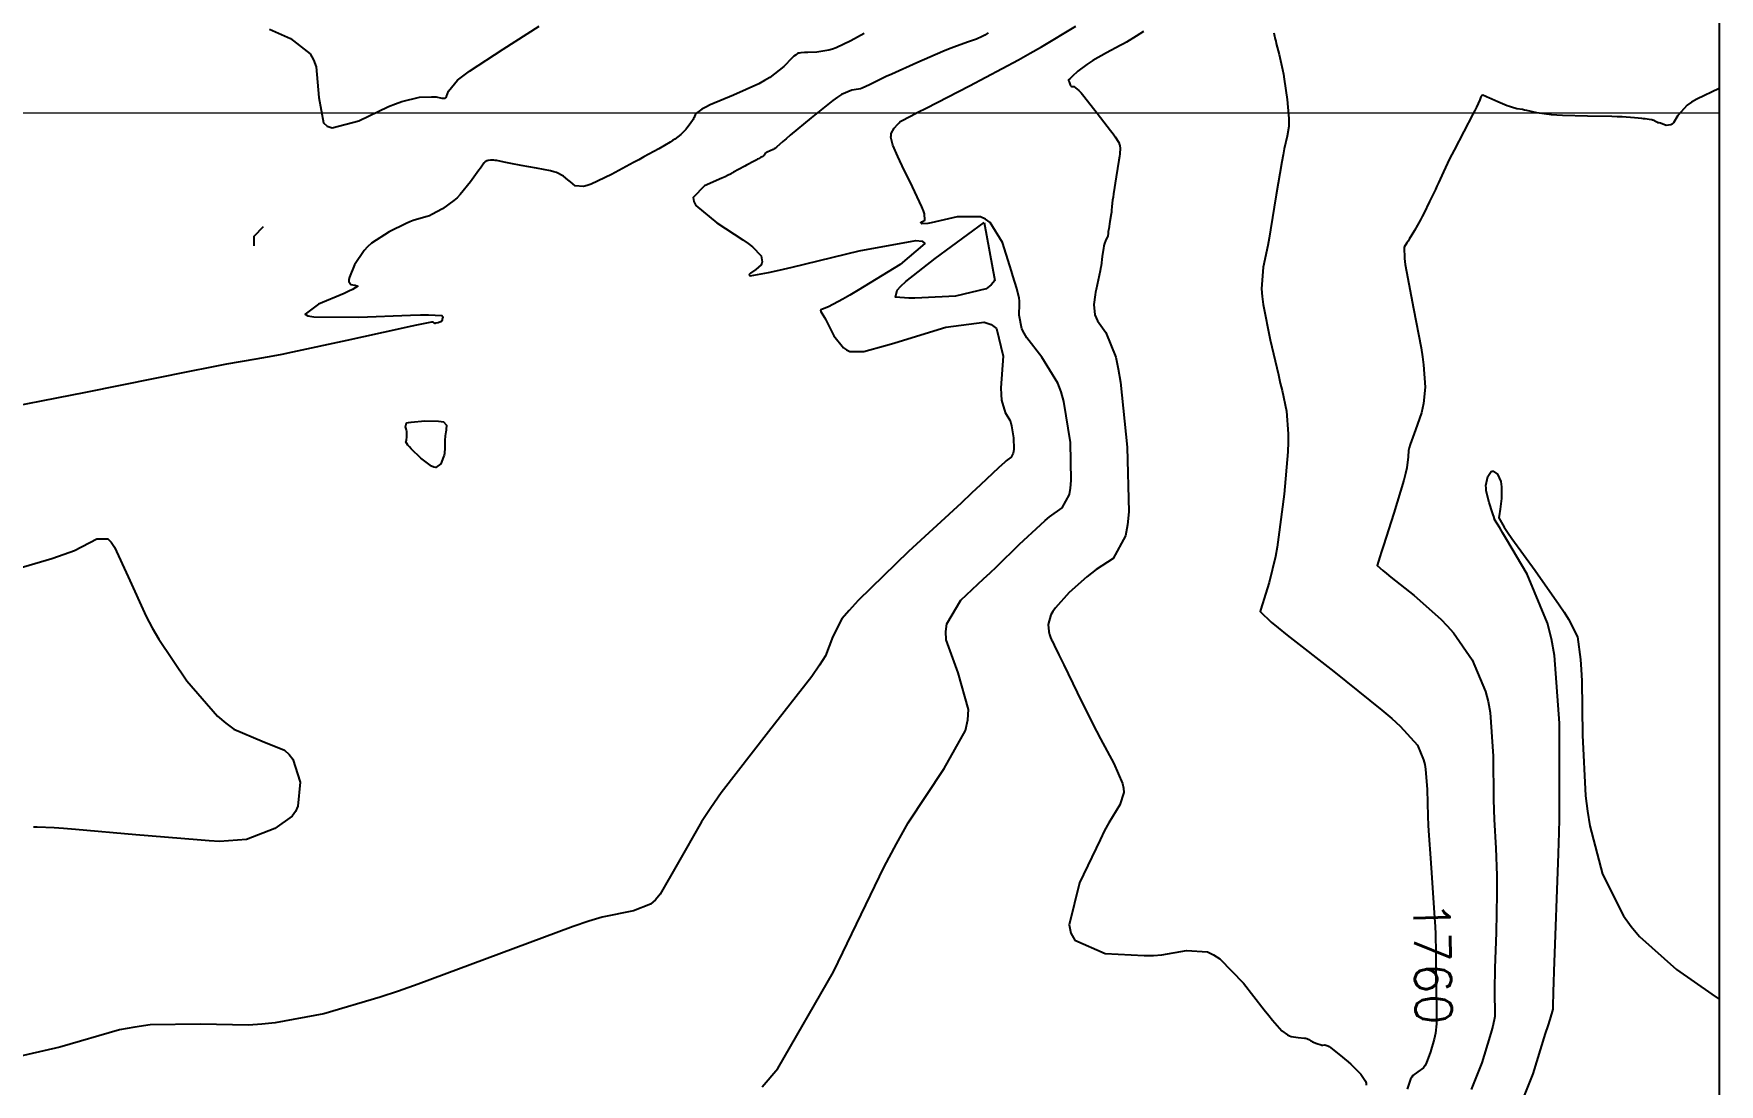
# Model space of a CAD drawing. Header units: metres. Extents: x 837117 to 838477, y 1189012 to 1191015.
# Drawn here: x 838299.7 to 838476.5, y 1190512 to 1190622.2 of the extents above; entities that cross this region are included whole.
import ezdxf

# ---------------------------------------------------------------- set-up
doc = ezdxf.new("R2010")
doc.units = ezdxf.units.M
doc.header["$LTSCALE"] = 0.3
doc.layers.add('COORD', color=7, linetype='Continuous', lineweight=20)
doc.layers.add('DRENAJE', color=5, linetype='Continuous', lineweight=25)
for name, color, linetype in [('COTAS 10', 1, 'Continuous'), ('COTAS INT', 252, 'Continuous'), ('MARCO IMP', 130, 'Continuous')]:
    doc.layers.add(name, color=color, linetype=linetype)
doc.styles.get("Standard").update_dxf_attribs({"font": 'simplex.shx'})

msp = doc.modelspace()

# ---------------------------------------------------------------- linework, layer by layer
at = {"layer": 'COORD'}
msp.add_line((837476.514, 1190613.872), (838476.514, 1190613.872), dxfattribs=at)
msp.add_lwpolyline([(837476.514, 1189013.872), (838476.514, 1189013.872), (838476.514, 1191013.872), (837476.514, 1191013.872)], close=True, dxfattribs=at)
at = {"layer": 'COTAS 10'}
for points, elevation in [([(838324.453, 1190622.656), (838326.681, 1190621.676), (838328.716, 1190620.055), (838329.081, 1190619.424), (838329.36, 1190618.714), (838329.652, 1190615.49), (838330.127, 1190612.84), (838330.522, 1190612.492), (838331.031, 1190612.31), (838333.821, 1190613.042), (838336.948, 1190614.529), (838337.67, 1190614.823), (838338.33, 1190615.065), (838340.192, 1190615.511), (838341.44, 1190615.566), (838341.712, 1190615.561), (838341.952, 1190615.547), (838342.551, 1190615.422), (838342.892, 1190615.424), (838342.968, 1190615.49), (838343.037, 1190615.584), (838343.22, 1190616.157), (838344.183, 1190617.293), (838344.744, 1190617.743), (838345.432, 1190618.25), (838348.98, 1190620.568), (838352.732, 1190622.966)], 1750), ([(838429.793, 1190622.283), (838429.83, 1190622.083), (838429.938, 1190621.614), (838429.991, 1190621.405), (838430.054, 1190621.162), (838430.363, 1190619.998), (838430.717, 1190618.428), (838430.808, 1190617.929), (838430.895, 1190617.402), (838431.185, 1190615.266), (838431.353, 1190613.27), (838431.363, 1190612.831), (838431.357, 1190612.442), (838431.206, 1190611.445), (838430.876, 1190610.091), (838430.757, 1190609.476), (838430.626, 1190608.757), (838430.057, 1190605.292), (838429.451, 1190601.605), (838429.297, 1190600.746), (838429.15, 1190599.957), (838428.671, 1190597.691), (838428.516, 1190595.423), (838428.573, 1190594.632), (838428.674, 1190593.771), (838429.399, 1190590.073), (838430.277, 1190586.397), (838430.475, 1190585.549), (838430.653, 1190584.775), (838431.129, 1190582.595), (838431.302, 1190580.229), (838431.288, 1190579.338), (838431.247, 1190578.345), (838430.875, 1190573.905), (838430.301, 1190569.375), (838430.132, 1190568.325), (838429.959, 1190567.363), (838429.3, 1190564.629), (838428.74, 1190562.851), (838428.629, 1190562.492), (838428.537, 1190562.192), (838428.367, 1190561.59), (838429.522, 1190560.488), (838430.267, 1190559.872), (838431.195, 1190559.122), (838436.081, 1190555.291), (838441.129, 1190551.242), (838442.161, 1190550.354), (838443.033, 1190549.568), (838444.86, 1190547.573), (838445.495, 1190546.049), (838445.616, 1190545.561), (838445.713, 1190545.043), (838445.868, 1190542.934), (838445.944, 1190540.116), (838445.991, 1190539.152), (838446.05, 1190538.109), (838446.217, 1190535.73), (838446.36, 1190533.675), (838446.662, 1190529.456), (838446.716, 1190528.547), (838446.757, 1190527.751), (838446.798, 1190525.813), (838446.774, 1190524.473), (838446.775, 1190524.054), (838446.779, 1190523.614), (838446.818, 1190521.854), (838446.86, 1190520.162), (838446.865, 1190519.765), (838446.868, 1190519.4), (838446.856, 1190518.342), (838446.744, 1190517.372), (838446.684, 1190517.062), (838446.611, 1190516.735), (838446.242, 1190515.404), (838445.763, 1190514.205), (838445.621, 1190513.961), (838445.475, 1190513.755), (838444.913, 1190513.329), (838444.381, 1190512.942), (838444.253, 1190512.762), (838444.134, 1190512.549), (838443.775, 1190511.515)], 1760)]:
    msp.add_lwpolyline(points, dxfattribs=dict(at, elevation=elevation))
at = {"layer": 'COTAS INT'}
for points, elevation in [([(838376.144, 1190511.759), (838377.767, 1190513.675), (838383.602, 1190523.82), (838388.92, 1190534.799), (838390.218, 1190537.241), (838391.441, 1190539.423), (838395.225, 1190545.143), (838397.452, 1190549.128), (838397.692, 1190550.215), (838397.77, 1190551.296), (838396.691, 1190555.143), (838395.432, 1190558.63), (838395.395, 1190559.484), (838395.494, 1190560.289), (838396.978, 1190562.792), (838399.362, 1190565.02), (838400.029, 1190565.652), (838400.698, 1190566.291), (838403.137, 1190568.65), (838405.316, 1190570.694), (838405.821, 1190571.133), (838406.283, 1190571.518), (838407.6, 1190572.45), (838408.365, 1190573.851), (838408.479, 1190574.531), (838408.551, 1190575.338), (838408.461, 1190579.308), (838407.777, 1190583.599), (838407.476, 1190584.607), (838407.126, 1190585.538), (838405.456, 1190588.253), (838403.883, 1190590.272), (838403.594, 1190590.764), (838403.368, 1190591.227), (838403.083, 1190592.658), (838403.126, 1190593.845), (838403.108, 1190594.154), (838403.076, 1190594.455), (838402.853, 1190595.47), (838402.43, 1190596.789), (838402.273, 1190597.282), (838402.098, 1190597.83), (838401.323, 1190600.268), (838400.056, 1190602.384), (838399.571, 1190602.729), (838399.029, 1190602.969), (838396.585, 1190602.966), (838394.299, 1190602.437), (838393.855, 1190602.346), (838393.493, 1190602.279), (838392.869, 1190602.236), (838392.802, 1190602.329), (838392.791, 1190602.348), (838392.783, 1190602.365), (838392.783, 1190602.398), (838392.857, 1190602.443), (838392.896, 1190602.466), (838392.943, 1190602.495), (838393.182, 1190602.636), (838393.165, 1190603.273), (838393.052, 1190603.614), (838392.89, 1190604.027), (838391.915, 1190606.111), (838390.814, 1190608.336), (838390.575, 1190608.838), (838390.363, 1190609.289), (838389.833, 1190610.504), (838389.644, 1190611.317), (838389.647, 1190611.515), (838389.674, 1190611.701), (838389.971, 1190612.273), (838390.346, 1190612.68), (838390.423, 1190612.762), (838390.487, 1190612.831), (838390.618, 1190612.966), (838391.762, 1190613.572), (838392.465, 1190613.937), (838393.335, 1190614.387), (838397.871, 1190616.726), (838403.005, 1190619.448), (838404.252, 1190620.14), (838405.423, 1190620.805), (838409.021, 1190622.983)], 1756), ([(838386.822, 1190622.191), (838385.447, 1190621.437), (838383.894, 1190620.697), (838383.499, 1190620.554), (838383.12, 1190620.438), (838381.881, 1190620.241), (838380.93, 1190620.214), (838380.732, 1190620.206), (838380.563, 1190620.197), (838380.19, 1190620.159), (838380.029, 1190620.132), (838379.993, 1190620.129), (838379.961, 1190620.128), (838379.877, 1190620.143), (838379.615, 1190619.944), (838379.47, 1190619.808), (838379.294, 1190619.638), (838378.399, 1190618.732), (838376.923, 1190617.585), (838376.382, 1190617.262), (838375.782, 1190616.937), (838373.135, 1190615.745), (838370.684, 1190614.707), (838370.208, 1190614.479), (838369.82, 1190614.277), (838369.148, 1190613.762), (838369.003, 1190613.391), (838368.946, 1190613.28), (838368.882, 1190613.166), (838368.592, 1190612.721), (838368.235, 1190612.263), (838368.128, 1190612.141), (838368.018, 1190612.02), (838367.594, 1190611.598), (838366.973, 1190611.121), (838366.738, 1190610.966), (838366.477, 1190610.801), (838365.308, 1190610.12), (838363.729, 1190609.251), (838363.209, 1190608.968), (838362.653, 1190608.666), (838360.349, 1190607.419), (838358.216, 1190606.403), (838357.769, 1190606.246), (838357.383, 1190606.143), (838356.506, 1190606.221), (838356.033, 1190606.641), (838355.901, 1190606.754), (838355.769, 1190606.865), (838355.292, 1190607.256), (838354.566, 1190607.615), (838354.277, 1190607.707), (838353.949, 1190607.796), (838352.45, 1190608.091), (838350.869, 1190608.353), (838350.491, 1190608.421), (838350.137, 1190608.487), (838349.076, 1190608.71), (838348.309, 1190608.87), (838348.142, 1190608.897), (838347.995, 1190608.916), (838347.627, 1190608.921), (838347.423, 1190608.879), (838347.379, 1190608.869), (838347.341, 1190608.859), (838347.248, 1190608.83), (838347.186, 1190608.8), (838347.167, 1190608.79), (838347.072, 1190608.735), (838347.004, 1190608.687), (838346.989, 1190608.673), (838346.975, 1190608.66), (838346.942, 1190608.612), (838346.715, 1190608.282), (838346.58, 1190608.09), (838346.413, 1190607.856), (838345.55, 1190606.646), (838344.447, 1190605.303), (838344.13, 1190604.984), (838343.807, 1190604.687), (838342.598, 1190603.807), (838341.499, 1190603.21), (838341.244, 1190603.093), (838341.012, 1190602.997), (838340.356, 1190602.822), (838339.53, 1190602.578), (838339.191, 1190602.438), (838338.805, 1190602.266), (838337.011, 1190601.386), (838335.172, 1190600.198), (838334.757, 1190599.834), (838334.382, 1190599.453), (838333.37, 1190597.949), (838332.858, 1190596.653), (838332.798, 1190596.403), (838332.774, 1190596.201), (838332.987, 1190595.867), (838333.372, 1190595.827), (838333.458, 1190595.811), (838333.534, 1190595.792), (838333.733, 1190595.707), (838333.183, 1190595.357), (838332.788, 1190595.173), (838332.286, 1190594.95), (838329.595, 1190593.827), (838328.19, 1190592.784), (838328.499, 1190592.611), (838329.111, 1190592.488), (838333.842, 1190592.463), (838339.256, 1190592.674), (838340.299, 1190592.7), (838341.143, 1190592.711), (838342.543, 1190592.634), (838342.627, 1190592.495), (838342.642, 1190592.467), (838342.653, 1190592.444), (838342.659, 1190592.401), (838342.641, 1190592.386), (838342.636, 1190592.381), (838342.611, 1190592.351), (838342.593, 1190592.322), (838342.585, 1190592.304), (838342.571, 1190592.267), (838342.562, 1190592.218), (838342.56, 1190592.2), (838342.559, 1190592.181), (838342.559, 1190592.097), (838342.498, 1190592.005), (838342.459, 1190591.981), (838342.41, 1190591.956), (838342.152, 1190591.871), (838341.891, 1190591.812), (838341.84, 1190591.804), (838341.798, 1190591.801), (838341.723, 1190591.818), (838341.704, 1190591.855), (838341.698, 1190591.864), (838341.692, 1190591.872), (838341.664, 1190591.897), (838341.632, 1190591.915), (838341.622, 1190591.92), (838341.612, 1190591.924), (838341.572, 1190591.935), (838341.534, 1190591.943), (838341.525, 1190591.944), (838341.517, 1190591.945), (838341.491, 1190591.947), (838341.471, 1190591.946), (838341.442, 1190591.946), (838340.071, 1190591.647), (838339.213, 1190591.458), (838338.147, 1190591.224), (838332.568, 1190589.997), (838326.885, 1190588.769), (838325.754, 1190588.535), (838324.814, 1190588.347), (838323.015, 1190588.047), (838319.944, 1190587.513), (838318.202, 1190587.176), (838316.074, 1190586.757), (838305.164, 1190584.563), (838294.387, 1190582.468)], 1752), ([(838399.824, 1190622.27), (838399.479, 1190622.035), (838398.997, 1190621.776), (838398.813, 1190621.699), (838398.608, 1190621.619), (838397.683, 1190621.307), (838396.219, 1190620.775), (838395.674, 1190620.556), (838395.068, 1190620.305), (838392.371, 1190619.14), (838389.728, 1190617.952), (838389.155, 1190617.688), (838388.652, 1190617.452), (838387.407, 1190616.831), (838386.636, 1190616.475), (838386.431, 1190616.406), (838386.229, 1190616.35), (838385.532, 1190616.253), (838384.467, 1190615.802), (838384.034, 1190615.523), (838383.54, 1190615.177), (838381.26, 1190613.368), (838379.081, 1190611.53), (838378.652, 1190611.166), (838378.298, 1190610.864), (838377.651, 1190610.296), (838377.452, 1190610.138), (838377.381, 1190610.095), (838377.303, 1190610.052), (838376.965, 1190609.898), (838376.654, 1190609.766), (838376.594, 1190609.737), (838376.545, 1190609.712), (838376.46, 1190609.647), (838376.441, 1190609.6), (838376.434, 1190609.586), (838376.426, 1190609.571), (838376.389, 1190609.515), (838376.344, 1190609.457), (838376.331, 1190609.441), (838376.317, 1190609.426), (838376.263, 1190609.373), (838376.184, 1190609.312), (838376.155, 1190609.293), (838376.122, 1190609.272), (838375.973, 1190609.185), (838375.744, 1190609.06), (838375.659, 1190609.014), (838375.566, 1190608.963), (838375.152, 1190608.739), (838374.636, 1190608.462), (838374.478, 1190608.377), (838374.313, 1190608.289), (838373.662, 1190607.94), (838373.12, 1190607.645), (838373.024, 1190607.59), (838372.952, 1190607.547), (838372.886, 1190607.487), (838372.511, 1190607.302), (838372.243, 1190607.179), (838371.903, 1190607.026), (838370.086, 1190606.214), (838368.898, 1190605.003), (838368.955, 1190604.597), (838369.18, 1190604.16), (838371.386, 1190602.331), (838374.104, 1190600.569), (838374.652, 1190600.175), (838375.111, 1190599.823), (838376.027, 1190598.889), (838376.146, 1190598.263), (838376.102, 1190598.104), (838376.026, 1190597.952), (838375.471, 1190597.455), (838374.908, 1190597.074), (838374.826, 1190596.995), (838374.776, 1190596.927), (838374.861, 1190596.776), (838376.798, 1190597.132), (838377.914, 1190597.384), (838379.282, 1190597.703), (838386.32, 1190599.406), (838392.257, 1190600.484), (838392.931, 1190600.409), (838393.185, 1190600.171), (838390.602, 1190597.96), (838386.212, 1190595.292), (838385.327, 1190594.766), (838384.586, 1190594.332), (838383.102, 1190593.533), (838382.646, 1190593.363), (838382.551, 1190593.325), (838382.471, 1190593.292), (838382.298, 1190593.208), (838382.264, 1190593.124), (838382.27, 1190593.092), (838382.285, 1190593.055), (838382.395, 1190592.889), (838382.686, 1190592.406), (838382.813, 1190592.169), (838382.961, 1190591.888), (838383.666, 1190590.499), (838384.654, 1190589.224), (838384.98, 1190589.015), (838385.33, 1190588.867), (838386.784, 1190588.854), (838389.078, 1190589.486), (838389.957, 1190589.745), (838390.942, 1190590.041), (838395.379, 1190591.417), (838399.421, 1190591.933), (838400.156, 1190591.687), (838400.725, 1190591.273), (838401.394, 1190588.376), (838401.175, 1190585.035), (838401.183, 1190584.342), (838401.222, 1190583.748), (838401.614, 1190582.441), (838402.108, 1190581.638), (838402.211, 1190581.363), (838402.3, 1190581.064), (838402.502, 1190579.795), (838402.529, 1190578.621), (838402.508, 1190578.382), (838402.474, 1190578.181), (838402.248, 1190577.767), (838401.858, 1190577.491), (838401.722, 1190577.377), (838401.572, 1190577.247), (838400.928, 1190576.643), (838399.038, 1190574.865), (838398.103, 1190573.996), (838396.99, 1190572.963), (838391.484, 1190567.868), (838386.209, 1190562.754), (838385.242, 1190561.709), (838384.488, 1190560.824), (838383.549, 1190558.967), (838382.792, 1190556.942), (838382.153, 1190555.951), (838381.329, 1190554.774), (838376.805, 1190548.967), (838371.843, 1190542.562), (838370.744, 1190541.006), (838369.763, 1190539.545), (838367.212, 1190535.056), (838365.429, 1190531.956), (838364.933, 1190531.371), (838364.436, 1190530.904), (838362.632, 1190530.202), (838359.364, 1190529.549), (838357.944, 1190529.113), (838356.3, 1190528.566), (838348.502, 1190525.668), (838340.057, 1190522.504), (838338.006, 1190521.789), (838336.079, 1190521.144), (838330.158, 1190519.397), (838325.069, 1190518.447), (838323.667, 1190518.306), (838322.268, 1190518.216), (838317.244, 1190518.331), (838311.933, 1190518.236), (838310.354, 1190518.015), (838308.728, 1190517.709), (838302.465, 1190515.898), (838296.222, 1190514.467)], 1754), ([(838416.114, 1190622.399), (838415.366, 1190621.916), (838414.356, 1190621.305), (838414.028, 1190621.118), (838413.678, 1190620.924), (838412.237, 1190620.161), (838410.819, 1190619.372), (838410.484, 1190619.163), (838410.173, 1190618.957), (838409.256, 1190618.246), (838408.645, 1190617.69), (838408.527, 1190617.582), (838408.43, 1190617.493), (838408.267, 1190617.342), (838408.269, 1190617.279), (838408.277, 1190617.247), (838408.289, 1190617.208), (838408.358, 1190617.016), (838408.434, 1190616.826), (838408.45, 1190616.789), (838408.464, 1190616.759), (838408.496, 1190616.705), (838408.514, 1190616.694), (838408.518, 1190616.69), (838408.523, 1190616.686), (838408.539, 1190616.667), (838408.594, 1190616.654), (838408.623, 1190616.652), (838408.657, 1190616.652), (838408.833, 1190616.659), (838409.34, 1190616.238), (838409.583, 1190615.967), (838409.871, 1190615.63), (838411.284, 1190613.856), (838412.668, 1190612.038), (838412.939, 1190611.672), (838413.16, 1190611.367), (838413.553, 1190610.761), (838413.617, 1190610.542), (838413.631, 1190610.481), (838413.644, 1190610.419), (838413.68, 1190610.192), (838413.634, 1190609.589), (838413.595, 1190609.29), (838413.546, 1190608.933), (838413.272, 1190607.166), (838412.99, 1190605.387), (838412.936, 1190605.023), (838412.891, 1190604.714), (838412.814, 1190604.059), (838412.775, 1190603.64), (838412.754, 1190603.479), (838412.728, 1190603.299), (838412.599, 1190602.488), (838412.476, 1190601.716), (838412.454, 1190601.561), (838412.437, 1190601.431), (838412.419, 1190601.172), (838412.393, 1190601.022), (838412.371, 1190600.96), (838412.342, 1190600.89), (838412.185, 1190600.563), (838412.005, 1190600.063), (838411.962, 1190599.884), (838411.922, 1190599.686), (838411.801, 1190598.821), (838411.673, 1190597.844), (838411.628, 1190597.574), (838411.579, 1190597.306), (838411.368, 1190596.343), (838411.153, 1190595.367), (838411.102, 1190595.09), (838411.054, 1190594.811), (838410.912, 1190593.779), (838411.036, 1190592.692), (838411.156, 1190592.377), (838411.314, 1190592.056), (838412.192, 1190590.85), (838413.215, 1190588.248), (838413.464, 1190587.048), (838413.698, 1190585.64), (838414.419, 1190578.822), (838414.573, 1190572.055), (838414.45, 1190570.68), (838414.255, 1190569.52), (838412.953, 1190567.133), (838411.169, 1190565.994), (838410.67, 1190565.622), (838410.17, 1190565.226), (838408.348, 1190563.592), (838406.889, 1190561.982), (838406.618, 1190561.602), (838406.404, 1190561.249), (838406.114, 1190560.211), (838406.204, 1190559.484), (838406.23, 1190559.328), (838406.257, 1190559.19), (838406.361, 1190558.856), (838406.489, 1190558.609), (838406.531, 1190558.527), (838406.576, 1190558.438), (838406.762, 1190558.069), (838407.257, 1190557.06), (838407.496, 1190556.568), (838407.779, 1190555.985), (838409.173, 1190553.113), (838410.786, 1190549.857), (838411.209, 1190549.032), (838411.621, 1190548.241), (838413.022, 1190545.659), (838413.928, 1190543.554), (838414.028, 1190543.064), (838414.063, 1190542.613), (838413.645, 1190541.319), (838412.483, 1190539.436), (838412.049, 1190538.613), (838411.567, 1190537.661), (838409.418, 1190533.134), (838408.331, 1190528.727), (838408.518, 1190527.85), (838408.917, 1190527.121), (838412.118, 1190525.728), (838416.213, 1190525.516), (838417.175, 1190525.533), (838418.062, 1190525.582), (838420.645, 1190526.031), (838422.836, 1190525.908), (838423.476, 1190525.597), (838424.13, 1190525.165), (838426.613, 1190522.604), (838428.797, 1190519.806), (838429.263, 1190519.225), (838429.669, 1190518.728), (838430.632, 1190517.634), (838431.243, 1190517.189), (838431.427, 1190517.102), (838431.616, 1190517.03), (838432.354, 1190516.902), (838433, 1190516.856), (838433.132, 1190516.837), (838433.244, 1190516.814), (838433.478, 1190516.708), (838433.665, 1190516.567), (838433.747, 1190516.523), (838433.842, 1190516.477), (838434.292, 1190516.291), (838434.748, 1190516.148), (838434.846, 1190516.129), (838434.931, 1190516.118), (838435.137, 1190516.152), (838435.443, 1190516.059), (838435.59, 1190515.968), (838435.765, 1190515.85), (838436.626, 1190515.186), (838437.608, 1190514.35), (838437.859, 1190514.122), (838438.102, 1190513.895), (838438.906, 1190513.089), (838439.411, 1190512.326), (838439.464, 1190512.126), (838439.481, 1190511.931)], 1758), ([(838476.514, 1190616.43), (838474.155, 1190615.319), (838473.604, 1190614.991), (838473.138, 1190614.672), (838472.157, 1190613.601), (838471.709, 1190612.831), (838471.579, 1190612.701), (838471.446, 1190612.607), (838470.942, 1190612.569), (838470.51, 1190612.727), (838470.422, 1190612.757), (838470.348, 1190612.781), (838470.195, 1190612.816), (838470.111, 1190612.829), (838470.081, 1190612.84), (838470.048, 1190612.853), (838469.904, 1190612.923), (838469.764, 1190613), (838469.734, 1190613.017), (838469.707, 1190613.032), (838469.638, 1190613.072), (838469.54, 1190613.107), (838469.493, 1190613.118), (838469.439, 1190613.131), (838469.174, 1190613.183), (838468.742, 1190613.247), (838468.582, 1190613.267), (838468.405, 1190613.288), (838467.619, 1190613.373), (838466.317, 1190613.451), (838465.814, 1190613.468), (838465.249, 1190613.483), (838462.693, 1190613.519), (838460.08, 1190613.591), (838459.478, 1190613.628), (838458.93, 1190613.672), (838457.389, 1190613.893), (838456.339, 1190614.122), (838456.101, 1190614.171), (838455.884, 1190614.213), (838455.291, 1190614.315), (838454.711, 1190614.463), (838454.504, 1190614.534), (838454.276, 1190614.62), (838453.284, 1190615.04), (838452.358, 1190615.454), (838452.172, 1190615.536), (838452.016, 1190615.603), (838451.708, 1190615.727), (838451.592, 1190615.669), (838451.557, 1190615.622), (838451.521, 1190615.561), (838451.383, 1190615.229), (838451.041, 1190614.469), (838450.876, 1190614.138), (838450.681, 1190613.756), (838449.725, 1190611.94), (838448.697, 1190609.98), (838448.457, 1190609.506), (838448.235, 1190609.063), (838447.596, 1190607.711), (838447.06, 1190606.527), (838446.904, 1190606.19), (838446.744, 1190605.848), (838446.138, 1190604.578), (838445.51, 1190603.325), (838445.336, 1190602.994), (838445.163, 1190602.669), (838444.535, 1190601.553), (838443.99, 1190600.631), (838443.868, 1190600.428), (838443.758, 1190600.249), (838443.466, 1190599.792), (838443.49, 1190598.62), (838443.58, 1190597.99), (838443.705, 1190597.227), (838444.457, 1190593.366), (838445.243, 1190589.227), (838445.39, 1190588.289), (838445.506, 1190587.44), (838445.668, 1190585.127), (838445.491, 1190583.387), (838445.393, 1190582.9), (838445.274, 1190582.411), (838444.668, 1190580.626), (838444.097, 1190579.097), (838444, 1190578.769), (838443.93, 1190578.483), (838443.898, 1190577.796), (838443.751, 1190576.642), (838443.608, 1190576.061), (838443.421, 1190575.367), (838442.378, 1190571.918), (838441.302, 1190568.528), (838441.095, 1190567.872), (838440.927, 1190567.338), (838440.648, 1190566.428), (838441.227, 1190565.875), (838441.6, 1190565.567), (838442.065, 1190565.191), (838444.514, 1190563.27), (838447.305, 1190560.801), (838447.986, 1190560.079), (838448.627, 1190559.341), (838450.611, 1190556.534), (838451.998, 1190553.208), (838452.262, 1190552.141), (838452.475, 1190551.012), (838452.812, 1190546.406), (838452.851, 1190541.878), (838452.875, 1190540.797), (838452.905, 1190539.792), (838453.063, 1190536.783), (838453.19, 1190533.893), (838453.2, 1190532.961), (838453.2, 1190531.972), (838453.111, 1190527.927), (838452.99, 1190524.176), (838452.969, 1190523.373), (838452.955, 1190522.672), (838452.949, 1190520.991), (838452.971, 1190520.086), (838452.974, 1190519.874), (838452.976, 1190519.679), (838452.97, 1190519.113), (838452.752, 1190518.09), (838452.62, 1190517.606), (838452.458, 1190517.035), (838451.612, 1190514.251), (838450.503, 1190511.476)], 1762), ([(838399.399, 1190602.387), (838400.52, 1190596.309), (838400.144, 1190595.831), (838399.614, 1190595.432), (838396.415, 1190594.645), (838392.89, 1190594.464), (838392.155, 1190594.447), (838391.523, 1190594.445), (838390.113, 1190594.556), (838390.309, 1190595.302), (838390.691, 1190595.699), (838391.215, 1190596.179), (838394.29, 1190598.603), (838399.399, 1190602.387)], 1754), ([(838338.734, 1190580.955), (838338.839, 1190581.374), (838339.045, 1190581.416), (838339.309, 1190581.455), (838340.748, 1190581.572), (838342.204, 1190581.565), (838342.48, 1190581.525), (838342.7, 1190581.47), (838343.033, 1190581.133), (838342.996, 1190580.689), (838342.982, 1190580.566), (838342.967, 1190580.444), (838342.901, 1190580), (838342.847, 1190579.536), (838342.84, 1190579.401), (838342.836, 1190579.263), (838342.85, 1190578.74), (838342.809, 1190578.156), (838342.771, 1190577.979), (838342.721, 1190577.796), (838342.442, 1190577.08), (838341.904, 1190576.707), (838341.691, 1190576.741), (838341.45, 1190576.833), (838340.349, 1190577.658), (838339.326, 1190578.659), (838339.135, 1190578.861), (838338.984, 1190579.031), (838338.772, 1190579.375), (838338.815, 1190579.526), (838338.824, 1190579.575), (838338.832, 1190579.626), (838338.853, 1190579.834), (838338.864, 1190580.045), (838338.866, 1190580.098), (838338.868, 1190580.149), (838338.869, 1190580.314), (838338.857, 1190580.469), (838338.85, 1190580.514), (838338.842, 1190580.559), (838338.8, 1190580.73), (838338.734, 1190580.955)], 1752), ([(838455.244, 1190508.746), (838456.983, 1190513.098), (838458.304, 1190517.336), (838458.557, 1190518.15), (838458.76, 1190518.808), (838459.083, 1190519.884), (838459.084, 1190519.958), (838459.084, 1190519.984), (838459.083, 1190520.011), (838459.08, 1190520.129), (838459.131, 1190521.729), (838459.164, 1190522.692), (838459.205, 1190523.879), (838459.643, 1190536.193), (838459.684, 1190537.374), (838459.717, 1190538.329), (838459.765, 1190539.891), (838459.76, 1190541.474), (838459.759, 1190542.442), (838459.758, 1190543.64), (838459.757, 1190549.878), (838459.236, 1190556.98), (838458.908, 1190558.722), (838458.5, 1190560.367), (838456.362, 1190565.496), (838454.221, 1190569.113), (838453.811, 1190569.804), (838453.481, 1190570.361), (838452.948, 1190571.25), (838452.936, 1190571.26), (838452.933, 1190571.262), (838452.931, 1190571.263), (838452.929, 1190571.266), (838452.93, 1190571.27), (838452.932, 1190571.276), (838452.937, 1190571.293), (838452.855, 1190571.568), (838452.8, 1190571.735), (838452.732, 1190571.94), (838452.372, 1190573.006), (838452.077, 1190574.227), (838452.049, 1190574.53), (838452.045, 1190574.818), (838452.228, 1190575.73), (838452.588, 1190576.263), (838452.697, 1190576.312), (838452.809, 1190576.318), (838453.246, 1190575.983), (838453.59, 1190575.221), (838453.644, 1190574.958), (838453.68, 1190574.672), (838453.661, 1190573.451), (838453.537, 1190572.308), (838453.508, 1190572.072), (838453.48, 1190571.87), (838453.399, 1190571.428), (838453.94, 1190570.446), (838454.306, 1190569.904), (838454.765, 1190569.243), (838457.201, 1190565.881), (838459.734, 1190562.303), (838460.253, 1190561.507), (838460.694, 1190560.795), (838461.628, 1190558.928), (838461.966, 1190556.546), (838462.03, 1190555.51), (838462.082, 1190554.311), (838462.165, 1190548.619), (838462.489, 1190542.273), (838462.693, 1190540.66), (838462.947, 1190539.111), (838464.279, 1190534.038), (838466.473, 1190529.668), (838467.271, 1190528.562), (838468.152, 1190527.501), (838472.02, 1190524.042), (838475.721, 1190521.46), (838476.496, 1190520.951), (838476.514, 1190520.94)], 1764), ([(838295.301, 1190565.298), (838301.618, 1190567.147), (838302.914, 1190567.585), (838304.014, 1190567.992), (838306.351, 1190569.197), (838307.5, 1190569.197), (838307.85, 1190568.844), (838308.214, 1190568.338), (838309.646, 1190565.236), (838311.516, 1190561.065), (838312.156, 1190559.886), (838312.849, 1190558.696), (838315.795, 1190554.308), (838319.008, 1190550.627), (838319.87, 1190549.883), (838320.719, 1190549.257), (838323.684, 1190547.992), (838326.053, 1190547.034), (838326.526, 1190546.603), (838326.92, 1190546.1), (838327.684, 1190543.684), (838327.427, 1190541.185), (838327.177, 1190540.63), (838326.85, 1190540.134), (838325.024, 1190538.836), (838322.049, 1190537.672)], 1752), ([(838322.049, 1190537.672), (838319.211, 1190537.482), (838318.149, 1190537.546), (838316.871, 1190537.636), (838310.457, 1190538.18), (838304.11, 1190538.734), (838302.874, 1190538.831), (838301.865, 1190538.904), (838300.106, 1190538.962), (838299.695, 1190538.97)], 1752)]:
    msp.add_lwpolyline(points, dxfattribs=dict(at, elevation=elevation))
at = {"layer": 'DRENAJE'}
msp.add_polyline3d([(838322.838, 1190599.95, 0), (838322.838, 1190600.95, 0), (838323.838, 1190601.95, 0)], dxfattribs=at)
at = {"layer": 'MARCO IMP'}
msp.add_lwpolyline([(837116.514, 1189053.872), (837116.514, 1191013.872), (838476.514, 1191013.872), (838476.514, 1189053.872), (837116.514, 1189053.872)], dxfattribs=at)

# ---------------------------------------------------------------- texts
at = {"layer": 'COTAS 10', "insert": (838444.4, 1190531.23, 1760), "char_height": 3.8, "attachment_point": 7, "rotation": 271.31448}
msp.add_mtext('1760', dxfattribs=at)

doc.saveas('drawing.dxf')
